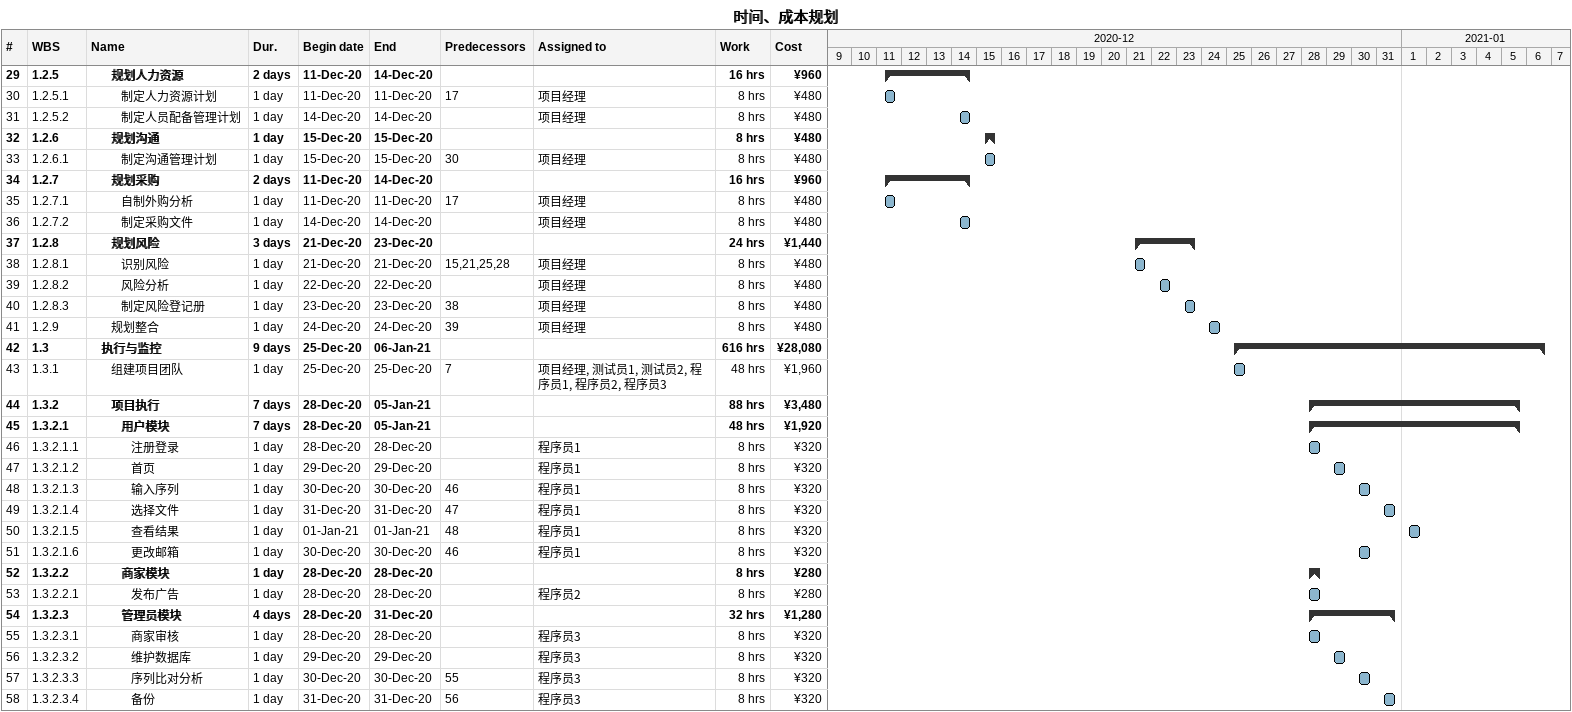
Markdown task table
时间、成本规划

| ID | WBS | Task | Duration | Start | Finish | Predecessors | Resources | Work (h) | Cost (¥) |
|---|---|---|---|---|---|---|---|---|---|
| 29 | 1.2.5 | **规划人力资源** | 2d | 2020-12-11 | 2020-12-14 |  |  | 16 | 960 |
| 30 | 1.2.5.1 | 制定人力资源计划 | 1d | 2020-12-11 | 2020-12-11 | 17 | 项目经理 | 8 | 480 |
| 31 | 1.2.5.2 | 制定人员配备管理计划 | 1d | 2020-12-14 | 2020-12-14 |  | 项目经理 | 8 | 480 |
| 32 | 1.2.6 | **规划沟通** | 1d | 2020-12-15 | 2020-12-15 |  |  | 8 | 480 |
| 33 | 1.2.6.1 | 制定沟通管理计划 | 1d | 2020-12-15 | 2020-12-15 | 30 | 项目经理 | 8 | 480 |
| 34 | 1.2.7 | **规划采购** | 2d | 2020-12-11 | 2020-12-14 |  |  | 16 | 960 |
| 35 | 1.2.7.1 | 自制外购分析 | 1d | 2020-12-11 | 2020-12-11 | 17 | 项目经理 | 8 | 480 |
| 36 | 1.2.7.2 | 制定采购文件 | 1d | 2020-12-14 | 2020-12-14 |  | 项目经理 | 8 | 480 |
| 37 | 1.2.8 | **规划风险** | 3d | 2020-12-21 | 2020-12-23 |  |  | 24 | 1440 |
| 38 | 1.2.8.1 | 识别风险 | 1d | 2020-12-21 | 2020-12-21 | 15, 21, 25, 28 | 项目经理 | 8 | 480 |
| 39 | 1.2.8.2 | 风险分析 | 1d | 2020-12-22 | 2020-12-22 |  | 项目经理 | 8 | 480 |
| 40 | 1.2.8.3 | 制定风险登记册 | 1d | 2020-12-23 | 2020-12-23 | 38 | 项目经理 | 8 | 480 |
| 41 | 1.2.9 | 规划整合 | 1d | 2020-12-24 | 2020-12-24 | 39 | 项目经理 | 8 | 480 |
| 42 | 1.3 | **执行与监控** | 9d | 2020-12-25 | 2021-01-06 |  |  | 616 | 28080 |
| 43 | 1.3.1 | 组建项目团队 | 1d | 2020-12-25 | 2020-12-25 | 7 | 项目经理, 测试员1, 测试员2, 程序员1, 程序员2, 程序员3 | 48 | 1960 |
| 44 | 1.3.2 | **项目执行** | 7d | 2020-12-28 | 2021-01-05 |  |  | 88 | 3480 |
| 45 | 1.3.2.1 | **用户模块** | 7d | 2020-12-28 | 2021-01-05 |  |  | 48 | 1920 |
| 46 | 1.3.2.1.1 | 注册登录 | 1d | 2020-12-28 | 2020-12-28 |  | 程序员1 | 8 | 320 |
| 47 | 1.3.2.1.2 | 首页 | 1d | 2020-12-29 | 2020-12-29 |  | 程序员1 | 8 | 320 |
| 48 | 1.3.2.1.3 | 输入序列 | 1d | 2020-12-30 | 2020-12-30 | 46 | 程序员1 | 8 | 320 |
| 49 | 1.3.2.1.4 | 选择文件 | 1d | 2020-12-31 | 2020-12-31 | 47 | 程序员1 | 8 | 320 |
| 50 | 1.3.2.1.5 | 查看结果 | 1d | 2021-01-01 | 2021-01-01 | 48 | 程序员1 | 8 | 320 |
| 51 | 1.3.2.1.6 | 更改邮箱 | 1d | 2020-12-30 | 2020-12-30 | 46 | 程序员1 | 8 | 320 |
| 52 | 1.3.2.2 | **商家模块** | 1d | 2020-12-28 | 2020-12-28 |  |  | 8 | 280 |
| 53 | 1.3.2.2.1 | 发布广告 | 1d | 2020-12-28 | 2020-12-28 |  | 程序员2 | 8 | 280 |
| 54 | 1.3.2.3 | **管理员模块** | 4d | 2020-12-28 | 2020-12-31 |  |  | 32 | 1280 |
| 55 | 1.3.2.3.1 | 商家审核 | 1d | 2020-12-28 | 2020-12-28 |  | 程序员3 | 8 | 320 |
| 56 | 1.3.2.3.2 | 维护数据库 | 1d | 2020-12-29 | 2020-12-29 |  | 程序员3 | 8 | 320 |
| 57 | 1.3.2.3.3 | 序列比对分析 | 1d | 2020-12-30 | 2020-12-30 | 55 | 程序员3 | 8 | 320 |
| 58 | 1.3.2.3.4 | 备份 | 1d | 2020-12-31 | 2020-12-31 | 56 | 程序员3 | 8 | 320 |
